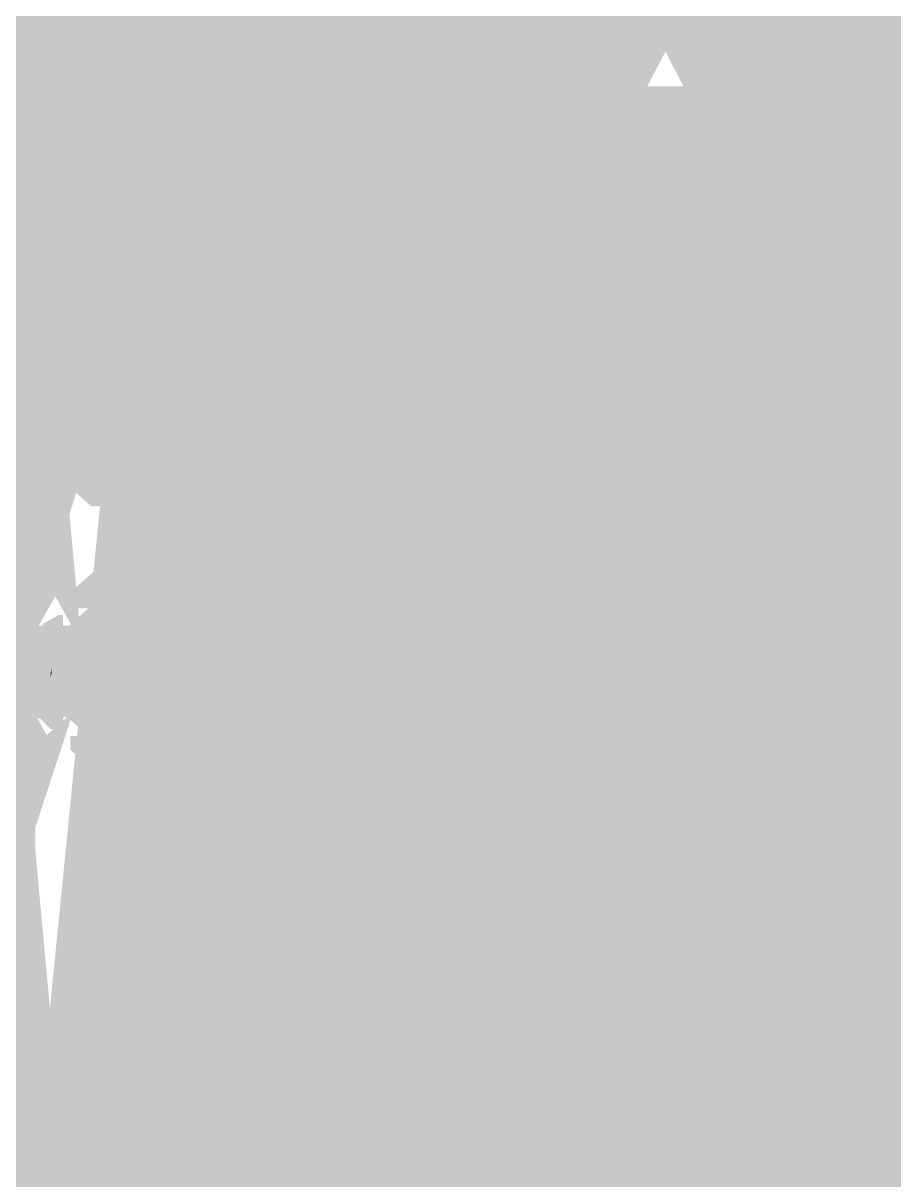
# Model space of a CAD drawing. Header units: millimetres. Extents: x -0.5 to 77.7, y -66.2 to -6.
# Drawn here: x 18.237 to 21.649, y -42.113 to -37.577 of the extents above; entities that cross this region are included whole.
import ezdxf

# ---------------------------------------------------------------- set-up
doc = ezdxf.new("R2010")
doc.units = ezdxf.units.MM
doc.header["$MEASUREMENT"] = 0
doc.layers.add('Inner1', color=7, linetype='Continuous', true_color=0x999966)
doc.layers.add('Top-Silkscreen-Layer', color=7, linetype='Continuous', true_color=0xffcc00)

msp = doc.modelspace()

# ---------------------------------------------------------------- hatches: boundary and pattern name
at = {"layer": 'Inner1'}
msp.add_hatch(color=256, dxfattribs=at).paths.add_polyline_path([(77.23901447802896, -6.454152908305818), (77.23901447802896, -65.68199136398273), (-0.022860045720091406, -65.68199136398273), (-0.02286004572008509, -6.454152908305818)])
at = {"layer": 'Top-Silkscreen-Layer'}
for points in [[(21.959528884793162, -36.45979636212635), (21.948815333120574, -36.476519938278614), (21.9440521058534, -36.48304266220509), (21.939288878586225, -36.491536757054575), (21.934525651319053, -36.500030851904064), (21.92976984340899, -36.50852494675355), (21.92500661614182, -36.517012426264365), (21.920243388874642, -36.525506521113854), (21.91548016160747, -36.53400061596335), (21.910716934340293, -36.54249471081284), (21.90595370707312, -36.55098880566232), (21.901190479805944, -36.55947628517314), (21.896427252538768, -36.56797038002263), (21.89166402527159, -36.57646447487212), (21.88690079800442, -36.58495856972161), (21.882144990094357, -36.593452664571096), (21.877381762827184, -36.601940144081915), (21.872618535560008, -36.61892833378089), (21.867855308292835, -36.63591652347987), (21.86309208102566, -36.64441061832936), (21.858328853758486, -36.65289809784018), (21.85356562649131, -36.665639240114416), (21.848802399224137, -36.67838038238864), (21.84403917195696, -36.68687447723813), (21.83927594468979, -36.695361956748954), (21.834512717422612, -36.708103099023184), (21.82975690951255, -36.720844241297414), (21.824993682245374, -36.73358538357165), (21.8202304549782, -36.74631991050722), (21.815467227711025, -36.75481400535671), (21.810704000443852, -36.76330810020619), (21.805940773176676, -36.776049242480426), (21.801177545909503, -36.788783769415986), (21.796414318642327, -36.797277864265475), (21.791651091375154, -36.80577195911496), (21.786887864107978, -36.8185131013892), (21.78213205619792, -36.83124762832476), (21.777368828930744, -36.83974172317424), (21.77260560166357, -36.84823581802374), (21.767842374396395, -36.86097696029797), (21.763079147129222, -36.873711487233535), (21.758315919862046, -36.886452629507765), (21.753552692594873, -36.899193771782), (21.748789465327697, -36.90768786663149), (21.744026238060524, -36.91617534614231), (21.739263010793344, -36.92891648841654), (21.734507202883286, -36.94165763069077), (21.72974397561611, -36.950151725540266), (21.724980748348937, -36.958639205051085), (21.72021752108176, -36.97138034732531), (21.715454293814588, -36.984121489599545), (21.71069106654741, -36.996862631873775), (21.70592783928024, -37.00959715880934), (21.701164612013063, -37.01809125365883), (21.69640138474589, -37.02658534850832), (21.691638157478714, -37.03932649078255), (21.68687493021154, -37.05206101771812), (21.682119122301483, -37.060555112567606), (21.677355895034307, -37.069049207417095), (21.67259266776713, -37.081790349691325), (21.667829440499954, -37.094524876626885), (21.66306621323278, -37.10726601890112), (21.658302985965605, -37.12000716117535), (21.653539758698432, -37.12850125602484), (21.648776531431256, -37.13698873553566), (21.64401330416408, -37.170965114933615), (21.639250076896907, -37.204934878992894), (21.63449426898685, -37.22616350077795), (21.629731041719673, -37.24739873790167), (21.6249678144525, -37.27287440711147), (21.620204587185324, -37.29835669165993), (21.61544135991815, -37.31958531344499), (21.610678132650975, -37.34082055056871), (21.605914905383802, -37.646561657779614), (21.605914905383802, -37.95230276499051), (21.18244767874632, -37.95230276499051), (20.758980452108847, -37.95230276499051), (20.756205612548218, -37.957608266602115), (20.753423353630478, -37.96292038355237), (20.750648514069848, -37.957608266602115), (20.747873674509222, -37.95230276499051), (19.945440525203917, -37.95230276499051), (19.143014795255723, -37.95230276499051), (19.136211244782203, -37.958369030548916), (19.129407694308686, -37.964435296107304), (19.129407694308686, -38.242874900636096), (19.129407694308686, -38.52132112050354), (18.840935670360057, -38.52132112050354), (18.552463646411432, -38.52132112050354), (18.54566009593792, -38.527387386061946), (18.538856545464395, -38.533453651620334), (18.538856545464395, -38.93321856731705), (18.538856545464395, -39.332990098352425), (18.54566009593792, -39.339056363910814), (18.552463646411432, -39.345122629469216), (18.812363726114125, -39.345122629469216), (19.072256386459706, -39.345122629469216), (19.072256386459706, -39.54712861102994), (19.072256386459706, -39.749141207929334), (19.07905993693322, -39.75520747348773), (19.08586348740674, -39.761273739046125), (19.16479060838525, -39.761273739046125), (19.243710310006648, -39.761273739046125), (19.243710310006648, -39.80798464537964), (19.243710310006648, -39.854695551713164), (18.902850205476216, -39.854695551713164), (18.56199010094578, -39.854695551713164), (18.555186550472268, -39.86076181727156), (18.548382999998747, -39.866828082829954), (18.548382999998747, -39.93294839281487), (18.548382999998747, -39.999068702799796), (18.54089686867074, -39.999068702799796), (18.51981105575281, -40.01787611063242), (18.51981105575281, -40.024550987348256), (18.464870716323794, -40.024550987348256), (18.409937796251896, -40.024550987348256), (18.398200373297577, -40.031404478208124), (18.38645553098615, -40.044145620482354), (18.381692303718978, -40.05002665655805), (18.376936495808913, -40.05852075140754), (18.37217326854174, -40.06701484625703), (18.367410041274564, -40.07550894110652), (18.36264681400739, -40.08399642061734), (18.357883586740215, -40.07550894110652), (18.357883586740215, -40.06701484625703), (18.19595611772762, -40.06701484625703), (18.034036068072137, -40.06701484625703), (18.034036068072137, -41.544762428553284), (18.034036068072137, -43.02251662618819), (19.79616306007065, -43.02251662618819), (21.558290052069168, -43.02251662618819), (21.558290052069168, -42.96731162500519), (21.558290052069168, -42.91210662382218), (19.85807759518681, -42.91210662382218), (18.157857718947337, -42.91210662382218), (18.157857718947337, -41.544762428553284), (18.157857718947337, -40.17741823328437), (18.257870652843778, -40.17741823328437), (18.357883586740215, -40.17317118585963), (18.36264681400739, -40.16892413843488), (18.367410041274564, -40.17741823328437), (18.37217326854174, -40.18591232813386), (18.376936495808913, -40.19121782974546), (18.38820649926505, -40.20820601944443), (18.399476502721182, -40.219882092193146), (18.45964006955844, -40.219882092193146), (18.51981105575281, -40.219882092193146), (18.51981105575281, -40.22655696890898), (18.54089686867074, -40.245364376741605), (18.548382999998747, -40.245364376741605), (18.548382999998747, -40.30723763930178), (18.548382999998747, -40.36911751720063), (18.555186550472268, -40.375183782759024), (18.56199010094578, -40.38125004831742), (18.69806111041616, -40.38125004831742), (18.83413211988654, -40.38125004831742), (18.83413211988654, -40.80831646669625), (18.83413211988654, -41.235382885075076), (18.840935670360057, -41.241449150633464), (18.847739220833578, -41.24751541619187), (18.902850205476216, -41.24751541619187), (18.957961190118855, -41.24751541619187), (18.957961190118855, -41.27299108540166), (18.957961190118855, -41.29847336995013), (18.88856052367469, -41.29847336995013), (18.819167276587645, -41.29847336995013), (18.812363726114125, -41.30453963550852), (18.805560175640608, -41.31060590106692), (18.805560175640608, -41.51898906910343), (18.805560175640608, -41.72737223713994), (19.12225543405081, -42.00975458351475), (19.438958111818124, -42.29213031455089), (19.903305996153627, -42.29213031455089), (20.367661299846244, -42.28788326712614), (20.381950981647766, -42.2836362197014), (20.39624066344929, -42.27938917227665), (20.41528615316087, -42.27514874019058), (20.434339062229576, -42.27090169276584), (20.55816071310477, -42.2666546453411), (20.681989783337084, -42.27090169276584), (20.729614636651714, -42.27514874019058), (20.777239489966348, -42.27090169276584), (20.796292399035046, -42.2666546453411), (20.815337888746633, -42.26240759791635), (20.82962757054816, -42.2581605504916), (20.84391725234968, -42.25391350306686), (20.853436287526915, -42.249666455642114), (20.862962742061264, -42.25391350306686), (20.872489196595613, -42.2581605504916), (20.88201565112996, -42.26240759791635), (20.94393018624612, -42.2666546453411), (21.005837302005162, -42.26240759791635), (21.043943120142558, -42.2581605504916), (21.082041518922843, -42.25391350306686), (21.124903144970297, -42.249666455642114), (21.167764771017758, -42.24541940821737), (21.220152851599565, -42.241172360792625), (21.27254093218137, -42.24541940821737), (21.30587610369448, -42.249666455642114), (21.339218694564703, -42.25391350306686), (21.36779063881064, -42.2581605504916), (21.396362583056572, -42.26240759791635), (21.42494194665962, -42.2666546453411), (21.453513890905555, -42.27090169276584), (21.4820932545086, -42.27514874019058), (21.510665198754534, -42.27514874019058), (21.510665198754534, -42.326100078610175), (21.51542842602171, -42.37705803236844), (21.520191653288887, -42.4025403169169), (21.52495488055606, -42.4280159861267), (21.529718107823236, -42.44925122325042), (21.53448133509041, -42.47047984503548), (21.53923714300047, -42.49595551424527), (21.544000370267643, -42.52143779879373), (21.54876359753482, -42.54266642057879), (21.553526824801992, -42.5639016577025), (21.558290052069168, -42.57239575255199), (21.550803920741163, -42.58088984740149), (21.538970046144364, -42.621011876421846), (21.54822940382261, -42.62848059377782), (21.542753918272496, -42.63629330874453), (21.537285852079492, -42.64410602371123), (21.546070370902445, -42.65277211736608), (21.566102635110187, -42.65891776698849), (21.577342961137866, -42.656403938294716), (21.577342961137866, -42.67809563378652), (21.58210618840504, -42.699787329278315), (21.586869415672215, -42.725262998488105), (21.591625223582277, -42.75074528303658), (21.596388450849453, -42.77197390482163), (21.601151678116626, -42.793209141945354), (21.605914905383802, -42.818684811155144), (21.610678132650975, -42.84416709570361), (21.61544135991815, -42.86539571748867), (21.620204587185324, -42.886630954612386), (21.6249678144525, -42.91210662382218), (21.629731041719673, -42.93758229303198), (21.63449426898685, -42.94607638788147), (21.639250076896907, -42.95457048273096), (21.64401330416408, -42.96306457758045), (21.648776531431256, -42.97155867242993), (21.653539758698432, -42.98004615194075), (21.658302985965605, -42.988540246790244), (21.66306621323278, -43.001281389064474), (21.667829440499954, -43.0140225313387), (21.67259266776713, -43.02251662618819), (21.677355895034307, -43.03100410569901), (21.682119122301483, -43.03949820054851), (21.68687493021154, -43.04799229539799), (21.691638157478714, -43.05648639024748), (21.69640138474589, -43.06498048509697), (21.701164612013063, -43.07346796460779), (21.70592783928024, -43.081962059457275), (21.71069106654741, -43.090456154306764), (21.715454293814588, -43.09895024915625), (21.72021752108176, -43.10744434400574), (21.724980748348937, -43.11593182351656), (21.72974397561611, -43.1286729657908), (21.734507202883286, -43.14141410806503), (21.739263010793344, -43.14990820291452), (21.744026238060524, -43.158395682425336), (21.748789465327697, -43.16205396470865), (21.73688139715976, -43.16368133802093), (21.724980748348937, -43.16165704438857), (21.724980748348937, -43.17012467788339), (21.732214621535068, -43.18394412036048), (21.739441075364084, -43.18929592934275), (21.748878497613067, -43.18168167453608), (21.758315919862046, -43.17406741972942), (21.758315919862046, -43.181397214973366), (21.78311883069408, -43.20085954133411), (21.801177545909503, -43.2093536361836), (21.814473033857755, -43.21784773103308), (21.834512717422612, -43.234763152006714), (21.86309208102566, -43.2645586373666), (21.89166402527159, -43.294321046033154), (21.91548016160747, -43.31976363854961), (21.939288878586225, -43.345199615727395), (21.967868242189272, -43.374968639732614), (21.99644018643521, -43.40487658584985), (22.010729868236734, -43.42167293072746), (22.025019550038255, -43.444614925227484), (22.02978277730543, -43.455649310125416), (22.03453858521549, -43.464136789636235), (22.039301812482666, -43.472630884485724), (22.04406503974984, -43.48112497933521), (22.048828267017015, -43.4896190741847), (22.053591494284188, -43.498113169034184), (22.058354721551364, -43.50660726388368), (22.06311794881854, -43.5150947433945), (22.067881176085717, -43.52358883824399), (22.07264440335289, -43.536197673744866), (22.07264440335289, -43.54879989390707), (22.06466859445536, -43.54607437437592), (22.056700204914947, -43.54334885484478), (22.059534399332488, -43.549937732157936), (22.056974721128164, -43.5613359606826), (22.051580848506305, -43.56614531189411), (22.06194569039453, -43.57538694001307), (22.072303112925646, -43.58462856813201), (22.08148827703275, -43.57721938882405), (22.090666021782745, -43.569810209516085), (22.12452054829383, -43.599572618182634), (22.158367655447805, -43.63385991849797), (22.234957678935412, -43.70193836872856), (22.25361736207707, -43.7146795110028), (22.274577045924058, -43.72741403793837), (22.282189306323, -43.731661085363115), (22.29171576085735, -43.735908132787856), (22.301242215391703, -43.74251685611701), (22.329814159637635, -43.77412494427188), (22.358393523240682, -43.80395350632511), (22.37743901295227, -43.82508289803014), (22.396491922020967, -43.84140293852367), (22.396491922020967, -44.00947223271845), (22.40125514928814, -44.17753491157457), (22.406018376555316, -44.19027605384879), (22.41078160382249, -44.20301719612303), (22.415544831089665, -44.21057191288168), (22.425071285624014, -44.224245817908084), (22.43459032080125, -44.23792633827315), (22.43935354806842, -44.2454810550318), (22.444116775335598, -44.25397514988129), (22.448880002602774, -44.26246262939211), (22.45364322986995, -44.27095672424159), (22.458406457137123, -44.27945081909109), (22.4631696844043, -44.287005535849744), (22.472696138938648, -44.30067944087614), (22.482215174115883, -44.31254074310755), (22.503308406390925, -44.33040877284935), (22.51079453771893, -44.334655820274094), (22.518406798117873, -44.33890286769884), (22.539366481964866, -44.351637394634395), (22.559280036458784, -44.36437853690863), (22.572709072835085, -44.37287263175812), (22.586130689854272, -44.38136672660762), (22.606044244348194, -44.39410125354317), (22.625950379485, -44.40684239581741), (22.639379415861303, -44.415336490666895), (22.652808452237604, -44.423830585516384), (22.672714587374415, -44.436565112451945), (22.69164136737217, -44.44930625472618), (22.705159436033842, -44.45639789777809), (22.71311298686003, -44.46348954083), (22.7072071785973, -44.465242605576975), (22.701293950977462, -44.474199774133204), (22.691767496443113, -44.48752306621021), (22.682241041908764, -44.50120358657527), (22.677477814641584, -44.50875830333393), (22.672714587374415, -44.51631302009259), (22.663195552197177, -44.52998692511898), (22.653669097662828, -44.536112728725385), (22.653669097662828, -44.569143114693844), (22.65843232493, -44.602180116000966), (22.663195552197177, -44.610667595511785), (22.66795877946435, -44.619161690361274), (22.672714587374415, -44.62765578521076), (22.677477814641584, -44.636149880060245), (22.682241041908764, -44.64889102233448), (22.687004269175937, -44.66162554927005), (22.691767496443113, -44.67011964411954), (22.696530723710286, -44.67861373896902), (22.701293950977462, -44.685288615684854), (22.70809750145098, -44.69802314262042), (22.7149010519245, -44.704089408178824), (22.953707899352146, -44.704089408178824), (23.192514746779793, -44.704089408178824), (23.199318297253313, -44.69802314262042), (23.20612184772683, -44.68722690991453), (23.244220246507115, -44.64889102233448), (23.282318645287397, -44.615278486563255), (23.282318645287397, -44.601941963808926), (23.282318645287397, -44.58859882571592), (23.296608327088922, -44.5766978314525), (23.310898008890444, -44.55894887780672), (23.320417044067682, -44.54697511481796), (23.32994349860203, -44.534233972543724), (23.33946995313638, -44.521492830269494), (23.34899640767073, -44.50875830333393), (23.358522862205078, -44.4960171610597), (23.368041897382312, -44.48327601878547), (23.37756835191666, -44.4705414918499), (23.38709480645101, -44.45780034957567), (23.396621260985363, -44.44505920730143), (23.40614771551971, -44.432318065027204), (23.415666750696946, -44.41958353809164), (23.425193205231295, -44.40684239581741), (23.434719659765644, -44.39410125354317), (23.444246114299993, -44.38136672660762), (23.453772568834342, -44.36862558433338), (23.46329160401158, -44.35588444205914), (23.47281805854593, -44.34314991512358), (23.482344513080278, -44.33040877284935), (23.491870967614627, -44.317667630575116), (23.501397422148976, -44.30399372554872), (23.506160649416152, -44.29643900879007), (23.510923876683325, -44.28369786651583), (23.515679684593383, -44.27095672424159), (23.52044291186056, -44.25821558196737), (23.525206139127736, -44.2454810550318), (23.52996936639491, -44.228492865332825), (23.534732593662085, -44.21150467563385), (23.539495820929258, -44.19877014869829), (23.544259048196434, -44.18602900642405), (23.549022275463606, -44.041649239998755), (23.553785502730786, -43.89727608891213), (23.55854872999796, -43.88972137215347), (23.568067765175194, -43.8760408517884), (23.577594219709543, -43.864212626250335), (23.601410356045413, -43.837824040304376), (23.625219073024176, -43.81238806312659), (23.653798436627223, -43.78261903912137), (23.682370380873156, -43.75285663045482), (23.70618651720903, -43.72741403793837), (23.72999523418779, -43.70193836872856), (23.75381137052366, -43.67646269951877), (23.777620087502424, -43.64913473548199), (23.777620087502424, -43.64248632012082), (23.79909170699028, -43.64248632012082), (23.82055590712102, -43.64248632012082), (23.89434141361954, -43.57670339240796), (23.968119500760952, -43.50655434117433), (24.05860598012304, -43.42167293072746), (24.149099878842247, -43.336798135619254), (24.387224145415406, -43.12017887094131), (24.62534841198857, -42.90792572978411), (24.62534841198857, -42.45746747387586), (24.62534841198857, -42.00701583330627), (24.63215196246209, -42.000949567747874), (24.64644164426361, -41.99488330218947), (24.653920356234504, -41.99063625476474), (24.663446810768853, -41.98638920733999), (24.672973265303202, -41.98214215991525), (24.68249971983755, -41.9778951124905), (24.6920261743719, -41.97364806506575), (24.701545209549135, -41.96940101764101), (24.711071664083487, -41.96516058555493), (24.720598118617836, -41.96091353813019), (24.730124573152185, -41.956666490705445), (24.739651027686534, -41.9524194432807), (24.74917006286377, -41.94817239585596), (24.758696517398118, -41.943925348431215), (24.768222971932467, -41.939678301006474), (24.777749426466816, -41.935431253581726), (24.787275881001165, -41.931184206156985), (24.796794916178403, -41.92693715873224), (24.80632137071275, -41.92269672664616), (24.8158478252471, -41.91844967922142), (24.82537427978145, -41.91420263179667), (25.268287641414666, -41.909955584371936), (25.71120100304788, -41.909955584371936), (25.71120100304788, -41.442846521036756), (25.715964230315056, -40.975744073040254), (25.72072745758223, -41.04369021649749), (25.72072745758223, -41.11162974461605), (25.94221010614874, -41.11162974461605), (26.163700174072357, -41.11162974461605), (26.251775362372406, -41.033099059290294), (26.339850550672452, -40.95456837396454), (26.339850550672452, -40.843801143310465), (26.339850550672452, -40.73303391265639), (26.32080506096087, -40.71671387216286), (26.30175215189217, -40.6956506338445), (26.25889052584471, -40.65301477613037), (26.21602889979725, -40.61062368594694), (26.189935020827388, -40.58285910955808), (26.16384856121464, -40.559599578802), (25.94228429971988, -40.559599578802), (25.72072745758223, -40.559599578802), (25.72072745758223, -40.61904501207108), (25.72072745758223, -40.678497060678836), (25.658812922466073, -40.678497060678836), (25.596898387349917, -40.678497060678836), (25.596898387349917, -40.521376151979304), (25.596898387349917, -40.36426185861845), (25.682621639444832, -40.36426185861845), (25.768352310896862, -40.36426185861845), (25.768352310896862, -40.34302662149472), (25.77311553816404, -40.32179799970967), (25.77787876543121, -40.094309733600475), (25.77787876543121, -39.866828082829954), (25.771075214957694, -39.86076181727156), (25.764271664484173, -39.854695551713164), (25.451983504199674, -39.854695551713164), (25.13969534391518, -39.854695551713164), (25.13969534391518, -39.627207285603966), (25.13969534391518, -39.39971901949478), (25.132891793441658, -39.39365275393638), (25.12608824296814, -39.38758648837799), (25.018596597100807, -39.38758648837799), (24.911097531876365, -39.38758648837799), (24.911097531876365, -39.264441959076414), (24.911097531876365, -39.14129742977484), (25.018596597100807, -39.14129742977484), (25.12608824296814, -39.14129742977484), (25.132891793441658, -39.135231164216435), (25.13969534391518, -39.12916489865805), (25.13969534391518, -38.861031991773736), (25.13969534391518, -38.59290570022809), (25.132891793441658, -38.58683943466969), (25.12608824296814, -38.58077316911129), (25.06843983819252, -38.58077316911129), (25.0107914334169, -38.58077316911129), (24.9942833638383, -38.56604742523671), (24.977775294259697, -38.54682986640668), (24.911097531876365, -38.48310430901952), (24.844419769493033, -38.421634582118074), (24.92811011773872, -38.41940521298702), (25.011793046627293, -38.41940521298702), (25.018596597100807, -38.41333894742863), (25.02540014757433, -38.407272681870225), (25.02540014757433, -38.18585068131943), (25.02540014757433, -37.964435296107304), (25.018596597100807, -37.958369030548916), (25.011793046627293, -37.95230276499051), (24.585209690001943, -37.95230276499051), (24.158618914019478, -37.95654981241526), (23.75381137052366, -37.96079685984), (23.34899640767073, -37.95654981241526), (23.1203911762748, -37.95230276499051), (22.89179336423599, -37.95230276499051), (22.89179336423599, -37.65174146795652), (22.89179336423599, -37.35118678626119), (22.88226690970164, -37.345067597993456), (22.872740455167293, -37.3228929827789), (22.86798464725723, -37.30684417117076), (22.863221419990058, -37.29410964423519), (22.858458192722882, -37.28136850196096), (22.85369496545571, -37.264380312261984), (22.848931738188533, -37.24739873790167), (22.84416851092136, -37.2304105482027), (22.83940528365418, -37.21342897384239), (22.834642056387008, -37.20068783156816), (22.82987882911983, -37.18794668929392), (22.82511560185266, -37.170965114933615), (22.820359793942597, -37.15397692523464), (22.815596566675424, -37.13698873553566), (22.810833339408248, -37.12000716117535), (22.806070112141075, -37.10726601890112), (22.8013068848739, -37.094524876626885), (22.796543657606726, -37.077543302266584), (22.79178043033955, -37.060555112567606), (22.787017203072377, -37.04356692286862), (22.7822539758052, -37.02658534850832), (22.77749074853803, -37.01384420623408), (22.772727521270852, -37.00110306395986), (22.76797171336079, -36.984121489599545), (22.763208486093614, -36.96713329990057), (22.75844525882644, -36.95439215762634), (22.753682031559265, -36.94165763069077), (22.748918804292092, -36.93316353584128), (22.744155577024916, -36.92466944099179), (22.739392349757743, -36.91617534614231), (22.734629122490567, -36.90768786663149), (22.729865895223394, -36.894946724357254), (22.725102667956218, -36.88220558208302), (22.72034686004616, -36.873711487233535), (22.715583632778984, -36.865224007722716), (22.71082040551181, -36.85248286544848), (22.706057178244635, -36.83974172317424), (22.701293950977462, -36.83124762832476), (22.696530723710286, -36.82275353347527), (22.691767496443113, -36.810019006539704), (22.687004269175937, -36.797277864265475), (22.682241041908764, -36.788783769415986), (22.677477814641584, -36.7802896745665), (22.672714587374415, -36.77180219505568), (22.66795877946435, -36.76330810020619), (22.663195552197177, -36.75056695793196), (22.65843232493, -36.73782581565772), (22.653669097662828, -36.7293383361469), (22.64890587039565, -36.720844241297414), (22.64414264312848, -36.708103099023184), (22.639379415861303, -36.695361956748954), (22.63461618859413, -36.68687447723813), (22.629852961326954, -36.67838038238864), (22.62508973405978, -36.665639240114416), (22.62033392614972, -36.65289809784018), (22.615570698882543, -36.64441061832936), (22.61080747161537, -36.63591652347987), (22.606044244348194, -36.62742242863038), (22.601281017081018, -36.61892833378089), (22.596517789813845, -36.606187191506656), (22.59175456254667, -36.593452664571096), (22.586991335279496, -36.58495856972161), (22.58222810801232, -36.57646447487212), (22.577464880745147, -36.56372333259789), (22.572709072835085, -36.55098880566232), (22.567945845567912, -36.54249471081284), (22.563182618300736, -36.53400061596335), (22.558419391033564, -36.52125947368911), (22.553656163766387, -36.50852494675355), (22.548892936499215, -36.50196253079507), (22.518154539975995, -36.47454856735559), (22.51079453771893, -36.47030151993086), (22.502321631894766, -36.46606108784478), (22.486978401383055, -36.45756699299529), (22.480115496052626, -36.4490728981458), (22.225178966259186, -36.44933089635384), (21.970249855822864, -36.44958889456189)], [(22.437075805434432, -37.84817071902027), (22.4631696844043, -37.87610729421449), (22.482215174115883, -37.8970977638075), (22.50126808318458, -37.918273462883214), (22.52507680016334, -37.943808670141024), (22.548892936499215, -37.96928433935082), (22.572709072835085, -37.99476662389929), (22.596517789813845, -38.02030183115709), (22.615570698882543, -38.041477530232804), (22.63461618859413, -38.062653229308516), (22.65843232493, -38.08818843656633), (22.682241041908764, -38.11366410577612), (22.706057178244635, -38.13914639032458), (22.729865895223394, -38.16468159758239), (22.748918804292092, -38.18585068131943), (22.76797171336079, -38.20702638039514), (22.79178043033955, -38.23256158765295), (22.815596566675424, -38.258096794910756), (22.834642056387008, -38.27927249398647), (22.85369496545571, -38.300474654416846), (22.860498515929226, -38.31142303991211), (22.867302066402747, -38.317489305470495), (22.912886596511033, -38.317489305470495), (22.958471126619322, -38.317489305470495), (22.958471126619322, -38.60018257276269), (22.958471126619322, -38.882869224716224), (22.96527467709284, -38.88893549027462), (22.97207822756636, -38.895001755833015), (23.184346034597304, -38.895001755833015), (23.396621260985363, -38.895001755833015), (23.396621260985363, -38.93746561474179), (23.396621260985363, -38.979929473650564), (23.3653264126786, -38.979929473650564), (23.327220594541203, -38.98599573920895), (23.320417044067682, -38.992062004767355), (23.320417044067682, -39.06243597751568), (23.320417044067682, -39.13280333492535), (23.263273155575813, -39.13280333492535), (23.20612184772683, -39.13280333492535), (23.20612184772683, -39.066683024940424), (23.20612184772683, -39.000556099616844), (23.199318297253313, -38.99448983405845), (23.192514746779793, -38.98842356850005), (22.958471126619322, -38.98842356850005), (22.72442750645885, -38.98842356850005), (22.717623955985328, -38.99448983405845), (22.71082040551181, -39.000556099616844), (22.71082040551181, -39.349369676893964), (22.71082040551181, -39.69818325417108), (22.717623955985328, -39.704249519729466), (22.72442750645885, -39.71031578528787), (22.88907046017516, -39.71031578528787), (23.053720833248583, -39.71031578528787), (23.053720833248583, -39.744285549347154), (23.053720833248583, -39.77825531340643), (23.041471474653406, -39.77825531340643), (23.015622434468302, -39.801309768663806), (23.015622434468302, -39.81223169280439), (22.96544532230646, -39.81223169280439), (22.91526821014462, -39.81223169280439), (22.903530787190306, -39.81908518366426), (22.89179336423599, -39.83182632593849), (22.872740455167293, -39.83770736201419), (22.85369496545571, -39.83770736201419), (22.85369496545571, -39.846201456863675), (22.85369496545571, -39.854695551713164), (22.606044244348194, -39.854695551713164), (22.358393523240682, -39.854695551713164), (22.358393523240682, -39.99482165537505), (22.358393523240682, -40.134954374375596), (22.277433498412943, -40.134954374375596), (22.196466054228086, -40.134954374375596), (22.196466054228086, -40.19015937555861), (22.196466054228086, -40.245364376741605), (22.339340614171984, -40.245364376741605), (22.482215174115883, -40.245364376741605), (22.482215174115883, -40.10523165774106), (22.482215174115883, -39.9650989387405), (22.66214200348699, -39.9650989387405), (22.8420688328581, -39.9650989387405), (22.848931738188533, -39.97359303358999), (22.868496582898093, -39.98208712843948), (22.89244626766202, -39.994788578681714), (22.903701432403928, -40.00748341358526), (22.959658223757557, -40.00752310561727), (23.015622434468302, -40.00756279764928), (23.015622434468302, -40.01848472178986), (23.041471474653406, -40.041532561708564), (23.053720833248583, -40.041532561708564), (23.053720833248583, -40.07550894110652), (23.053720833248583, -40.109478705165806), (22.94145854075697, -40.109478705165806), (22.829203667622462, -40.109478705165806), (22.82240011714894, -40.115544970724194), (22.815596566675424, -40.1216112362826), (22.815596566675424, -40.34727366891946), (22.815596566675424, -40.57294271689501), (22.82240011714894, -40.5790089824534), (22.829203667622462, -40.5850752480118), (22.94145854075697, -40.5850752480118), (23.053720833248583, -40.5850752480118), (23.053720833248583, -40.65301477613037), (23.053720833248583, -40.72096091958761), (22.57474939604143, -40.72096091958761), (22.09577053947716, -40.72096091958761), (22.088966989003644, -40.727027185146), (22.082163438530124, -40.7330934507044), (22.082163438530124, -41.062491008991444), (22.082163438530124, -41.39189518261716), (21.653539758698432, -41.39189518261716), (21.22491607886674, -41.39189518261716), (21.22491607886674, -41.34943132370839), (21.22491607886674, -41.30696746479961), (21.299072553220963, -41.30696746479961), (21.3732364469323, -41.30696746479961), (21.380039997405817, -41.30090119924122), (21.386843547879337, -41.29483493368282), (21.386843547879337, -40.88899713708905), (21.386843547879337, -40.48315934049528), (21.603562969178668, -40.48315934049528), (21.820282390478003, -40.48315934049528), (21.927410487846746, -40.38764046547054), (22.03453858521549, -40.2921215904458), (22.03453858521549, -40.253626934737724), (22.039301812482666, -40.217758568480775), (22.04406503974984, -40.228627569912014), (22.048828267017015, -40.236870281892124), (22.053591494284188, -40.245364376741605), (22.058354721551364, -40.25385185625243), (22.06312536817565, -40.259163973202696), (22.074395371631788, -40.276145547563004), (22.08565795573081, -40.28782823565038), (22.141058295300894, -40.28782823565038), (22.196466054228086, -40.28782823565038), (22.196466054228086, -40.27508709337615), (22.191702826960913, -40.26234595110192), (22.186939599693737, -40.25385185625243), (22.182176372426564, -40.245364376741605), (22.177420564516503, -40.236870281892124), (22.17265733724933, -40.228376187042635), (22.167894109982154, -40.219882092193146), (22.16313088271498, -40.21138799734366), (22.158367655447805, -40.19440642298335), (22.16313088271498, -40.17741823328437), (22.167894109982154, -40.16892413843488), (22.17265733724933, -40.16043665892407), (22.177420564516503, -40.15194256407458), (22.182176372426564, -40.143448469225085), (22.186939599693737, -40.13580775306375), (22.191383794605013, -40.12412506497637), (22.197334119010424, -40.10735518145343), (22.198847667861674, -40.0946140391792), (22.147728297346358, -40.09341004754165), (22.096608926831042, -40.09220605590411), (22.084626665091964, -40.09920508421467), (22.07264440335289, -40.112091763939596), (22.067881176085717, -40.117972800015295), (22.06311794881854, -40.126460279526114), (22.058354721551364, -40.134954374375596), (22.053591494284188, -40.143448469225085), (22.048828267017015, -40.15194256407458), (22.04406503974984, -40.16043665892407), (22.039301812482666, -40.16892413843488), (22.03453858521549, -40.128563957222475), (22.03453858521549, -40.08819716067141), (21.932173715113922, -39.99692533307142), (21.82980884501235, -39.90564689013276), (21.600840065117836, -39.90564689013276), (21.371871285223325, -39.90564689013276), (21.365067734749807, -39.91171315569115), (21.35826418427629, -39.92416983840267), (21.316589655367068, -39.93758574522102), (21.29158642189296, -39.93577314242604), (21.27254093218137, -39.93112917468122), (21.253488023112673, -39.92688212725648), (21.23444253340109, -39.92263507983173), (21.215389624332392, -39.918388032406995), (21.124903144970297, -39.91414098498225), (21.03441666560821, -39.918388032406995), (21.01536375653951, -39.92263507983173), (20.996310847470813, -39.92688212725648), (20.982028585026406, -39.93112917468122), (20.96773890322488, -39.93466176552984), (20.94462018645772, -39.933629772697664), (20.933721150857284, -39.93428469122577), (20.909133401381556, -39.93507853186591), (20.891171137808616, -39.94785275083348), (20.902700818763737, -39.95561915842951), (20.89235823494685, -39.961381118409186), (20.88201565112996, -39.97367903299268), (20.872489196595613, -39.98633417586423), (20.862962742061264, -39.99245336413196), (20.862962742061264, -40.02548375010042), (20.862962742061264, -40.05852075140754), (20.691516237871433, -40.05852075140754), (20.520062314324488, -40.05852075140754), (20.520062314324488, -39.548947829163595), (20.520062314324488, -39.03938152225831), (20.627561379548933, -39.03938152225831), (20.735053025416263, -39.03938152225831), (20.741856575889784, -39.03331525669992), (20.7486601263633, -39.02724899114152), (20.7486601263633, -38.83130927513919), (20.7486601263633, -38.63536955913686), (20.741856575889784, -38.62930329357846), (20.735053025416263, -38.623237028020064), (20.67994946013074, -38.623237028020064), (20.6248384754881, -38.623237028020064), (20.6248384754881, -38.47036316674528), (20.6248384754881, -38.317489305470495), (20.686352365320104, -38.317489305470495), (20.747873674509222, -38.317489305470495), (20.750648514069848, -38.3121838038589), (20.753423353630478, -38.306878302247306), (20.756205612548218, -38.3121838038589), (20.758980452108847, -38.317489305470495), (21.218327689749525, -38.317489305470495), (21.677667508033093, -38.317489305470495), (21.69418299696881, -38.30277017693459), (21.71069106654741, -38.28332769658984), (21.72974397561611, -38.26229091962615), (21.748789465327697, -38.241115220550455), (21.77260560166357, -38.215580013292644), (21.796414318642327, -38.190044806034834), (21.815467227711025, -38.16886910695913), (21.834512717422612, -38.1476338698354), (21.85356562649131, -38.126405248050354), (21.872618535560008, -38.10517001092663), (21.89166402527159, -38.08394138914158), (21.910716934340293, -38.06270615201785), (21.92976984340899, -38.041477530232804), (21.948815333120574, -38.02024229310908), (21.967868242189272, -37.99901367132403), (21.98691373190086, -37.9777784342003), (22.005966640969557, -37.95654981241526), (22.025019550038255, -37.935314575291535), (22.04406503974984, -37.914085953506486), (22.06311794881854, -37.89285071638277), (22.082163438530124, -37.87162209459771), (22.10121634759882, -37.85057208695669), (22.11192989927141, -37.83563465224474), (22.122650870301108, -37.82542718468029), (22.266816398382836, -37.82516918647224), (22.410989345821683, -37.82491118826419)], [(20.358134845311895, -38.31324887338442), (19.89617599396709, -38.317489305470495), (19.434209723265177, -38.317489305470495), (19.434209723265177, -38.678435413864406), (19.434209723265177, -39.03938152225831), (19.196085456692014, -39.03938152225831), (18.957961190118855, -39.03938152225831), (18.957961190118855, -38.95445380444076), (18.957961190118855, -38.86952608662322), (19.186559002157665, -38.86952608662322), (19.415164233553593, -38.86952608662322), (19.415164233553593, -38.58926064862211), (19.415164233553593, -38.309001825959676), (19.886649539432742, -38.309001825959676)], [(19.996188927863532, -39.769761218556944), (19.996188927863532, -39.999068702799796), (20.053340235712515, -39.999068702799796), (20.110484124204383, -39.999068702799796), (20.110484124204383, -40.07550894110652), (20.110484124204383, -40.15194256407458), (20.053340235712515, -40.15194256407458), (19.996188927863532, -40.15194256407458), (19.996188927863532, -40.387918309694584), (19.996188927863532, -40.62390067065327), (20.00299247833705, -40.62996693621166), (20.00979602881057, -40.63603320177006), (20.258121911415454, -40.63603320177006), (20.50645521337745, -40.63603320177006), (20.51325876385097, -40.62996693621166), (20.520062314324488, -40.62390067065327), (20.520062314324488, -40.477093074936874), (20.520062314324488, -40.330292094559155), (20.629601702755277, -40.330292094559155), (20.739141091186063, -40.330292094559155), (20.739141091186063, -40.55535253137726), (20.739141091186063, -40.78040635285669), (20.60307008171569, -40.78040635285669), (20.466991652888197, -40.78040635285669), (20.460188102414676, -40.78647923375375), (20.453384551941156, -40.79254549931215), (20.453384551941156, -40.91387081048008), (20.453384551941156, -41.035196121648), (19.853314367919634, -41.035196121648), (19.253236764540997, -41.035196121648), (19.253236764540997, -40.62753910692057), (19.25575934595975, -40.219882092193146), (19.315151299657153, -40.27084004595141), (19.3720206719358, -40.32179799970967), (19.562705569122183, -40.32179799970967), (19.75338304695145, -40.32179799970967), (19.81763467955851, -40.2645091668463), (19.88188631216557, -40.20722033398293), (19.88188631216557, -39.98606956231751), (19.88188631216557, -39.764912175313434), (19.87508276169205, -39.75884590975503), (19.868279211218532, -39.75277964419664), (19.822694681110242, -39.75277964419664), (19.777110151001953, -39.75277964419664), (19.777110151001953, -39.74599230672345), (19.79139983280348, -39.72729735964817), (19.805689514605003, -39.71031578528787), (19.81997177704941, -39.69332759558889), (19.834261458850936, -39.67557864194311), (19.843787913385285, -39.66360487895435), (19.853314367919634, -39.650863736680115), (19.86283340309687, -39.638122594405885), (19.87235985763122, -39.62615544675578), (19.886649539432742, -39.60839987777134), (19.900939221234268, -39.59065092412557), (19.910458256411502, -39.5786771611368), (19.91998471094585, -39.566968011694755), (19.930705681975553, -39.55118381363332), (19.941419233648137, -39.54097634606887), (19.968804080755834, -39.54071834786082), (19.996188927863532, -39.540460349652776)], [(18.348357132205866, -40.12671166239549), (18.343593904938693, -40.14132494551272), (18.346769389783475, -40.109478705165806)], [(20.729614636651714, -41.479244114387136), (20.729614636651714, -41.65152737931332), (20.736418187125235, -41.65759364487171), (20.743221737598752, -41.66365991043011), (21.12218024090947, -41.66365991043011), (21.501138744220185, -41.66365991043011), (21.501138744220185, -41.78681105507036), (21.501138744220185, -41.909955584371936), (21.44504098508139, -41.909955584371936), (21.388943225942594, -41.909955584371936), (21.38208032061216, -41.90146148952244), (21.375209995924617, -41.89296739467295), (21.072515064388494, -41.89296739467295), (20.76982013285237, -41.89296739467295), (20.762949808164826, -41.90146148952244), (20.756086902834394, -41.909955584371936), (20.466620685032495, -41.909955584371936), (20.17716188658771, -41.909955584371936), (20.17716188658771, -41.78863027320401), (20.17716188658771, -41.667304962036084), (20.17035833611419, -41.66123869647768), (20.163554785640677, -41.65517243091929), (20.10844380099804, -41.65517243091929), (20.053340235712515, -41.65517243091929), (20.053340235712515, -41.48106994785945), (20.053340235712515, -41.30696746479961), (20.391477436182115, -41.30696746479961), (20.729614636651714, -41.30696746479961)]]:
    msp.add_hatch(color=256, dxfattribs=at).paths.add_polyline_path(points)

# ---------------------------------------------------------------- linework, layer by layer
at = {"layer": 'Top-Silkscreen-Layer', "const_width": 0.25400050800101603}
for points in [[(21.610678132650975, -37.34082055056871), (21.605914905383802, -37.646561657779614), (21.605914905383802, -37.95230276499051), (21.18244767874632, -37.95230276499051), (20.758980452108847, -37.95230276499051), (20.756205612548218, -37.957608266602115), (20.753423353630478, -37.96292038355237), (20.750648514069848, -37.957608266602115), (20.747873674509222, -37.95230276499051), (19.945440525203917, -37.95230276499051), (19.143014795255723, -37.95230276499051), (19.136211244782203, -37.958369030548916), (19.129407694308686, -37.964435296107304), (19.129407694308686, -38.242874900636096), (19.129407694308686, -38.52132112050354), (18.840935670360057, -38.52132112050354), (18.552463646411432, -38.52132112050354), (18.54566009593792, -38.527387386061946), (18.538856545464395, -38.533453651620334), (18.538856545464395, -38.93321856731705), (18.538856545464395, -39.332990098352425), (18.54566009593792, -39.339056363910814), (18.552463646411432, -39.345122629469216), (18.812363726114125, -39.345122629469216), (19.072256386459706, -39.345122629469216), (19.072256386459706, -39.54712861102994), (19.072256386459706, -39.749141207929334), (19.07905993693322, -39.75520747348773), (19.08586348740674, -39.761273739046125), (19.16479060838525, -39.761273739046125), (19.243710310006648, -39.761273739046125), (19.243710310006648, -39.80798464537964), (19.243710310006648, -39.854695551713164), (18.902850205476216, -39.854695551713164), (18.56199010094578, -39.854695551713164), (18.555186550472268, -39.86076181727156), (18.548382999998747, -39.866828082829954), (18.548382999998747, -39.93294839281487), (18.548382999998747, -39.999068702799796), (18.54089686867074, -39.999068702799796), (18.51981105575281, -40.01787611063242), (18.51981105575281, -40.024550987348256), (18.464870716323794, -40.024550987348256), (18.409937796251896, -40.024550987348256), (18.398200373297577, -40.031404478208124), (18.38645553098615, -40.044145620482354), (18.381692303718978, -40.05002665655805), (18.376936495808913, -40.05852075140754), (18.37217326854174, -40.06701484625703), (18.367410041274564, -40.07550894110652), (18.36264681400739, -40.08399642061734), (18.357883586740215, -40.07550894110652), (18.357883586740215, -40.06701484625703), (18.19595611772762, -40.06701484625703), (18.034036068072137, -40.06701484625703)], [(21.82980884501235, -39.90564689013276), (21.600840065117836, -39.90564689013276), (21.371871285223325, -39.90564689013276), (21.365067734749807, -39.91171315569115), (21.35826418427629, -39.92416983840267), (21.316589655367068, -39.93758574522102), (21.29158642189296, -39.93577314242604), (21.27254093218137, -39.93112917468122), (21.253488023112673, -39.92688212725648), (21.23444253340109, -39.92263507983173), (21.215389624332392, -39.918388032406995), (21.124903144970297, -39.91414098498225), (21.03441666560821, -39.918388032406995), (21.01536375653951, -39.92263507983173), (20.996310847470813, -39.92688212725648), (20.982028585026406, -39.93112917468122), (20.96773890322488, -39.93466176552984), (20.94462018645772, -39.933629772697664), (20.933721150857284, -39.93428469122577), (20.909133401381556, -39.93507853186591), (20.891171137808616, -39.94785275083348), (20.902700818763737, -39.95561915842951), (20.89235823494685, -39.961381118409186), (20.88201565112996, -39.97367903299268), (20.872489196595613, -39.98633417586423), (20.862962742061264, -39.99245336413196), (20.862962742061264, -40.02548375010042), (20.862962742061264, -40.05852075140754), (20.691516237871433, -40.05852075140754), (20.520062314324488, -40.05852075140754), (20.520062314324488, -39.548947829163595), (20.520062314324488, -39.03938152225831), (20.627561379548933, -39.03938152225831), (20.735053025416263, -39.03938152225831), (20.741856575889784, -39.03331525669992), (20.7486601263633, -39.02724899114152), (20.7486601263633, -38.83130927513919), (20.7486601263633, -38.63536955913686), (20.741856575889784, -38.62930329357846), (20.735053025416263, -38.623237028020064), (20.67994946013074, -38.623237028020064), (20.6248384754881, -38.623237028020064), (20.6248384754881, -38.47036316674528), (20.6248384754881, -38.317489305470495), (20.686352365320104, -38.317489305470495), (20.747873674509222, -38.317489305470495), (20.750648514069848, -38.3121838038589), (20.753423353630478, -38.306878302247306), (20.756205612548218, -38.3121838038589), (20.758980452108847, -38.317489305470495), (21.218327689749525, -38.317489305470495), (21.677667508033093, -38.317489305470495), (21.69418299696881, -38.30277017693459), (21.71069106654741, -38.28332769658984), (21.72974397561611, -38.26229091962615), (21.748789465327697, -38.241115220550455), (21.77260560166357, -38.215580013292644), (21.796414318642327, -38.190044806034834)], [(18.157857718947337, -42.91210662382218), (18.157857718947337, -41.544762428553284), (18.157857718947337, -40.17741823328437), (18.257870652843778, -40.17741823328437), (18.357883586740215, -40.17317118585963), (18.36264681400739, -40.16892413843488), (18.367410041274564, -40.17741823328437), (18.37217326854174, -40.18591232813386), (18.376936495808913, -40.19121782974546), (18.38820649926505, -40.20820601944443), (18.399476502721182, -40.219882092193146), (18.45964006955844, -40.219882092193146), (18.51981105575281, -40.219882092193146), (18.51981105575281, -40.22655696890898), (18.54089686867074, -40.245364376741605), (18.548382999998747, -40.245364376741605), (18.548382999998747, -40.30723763930178), (18.548382999998747, -40.36911751720063), (18.555186550472268, -40.375183782759024), (18.56199010094578, -40.38125004831742), (18.69806111041616, -40.38125004831742), (18.83413211988654, -40.38125004831742), (18.83413211988654, -40.80831646669625), (18.83413211988654, -41.235382885075076), (18.840935670360057, -41.241449150633464), (18.847739220833578, -41.24751541619187), (18.902850205476216, -41.24751541619187), (18.957961190118855, -41.24751541619187), (18.957961190118855, -41.27299108540166), (18.957961190118855, -41.29847336995013), (18.88856052367469, -41.29847336995013), (18.819167276587645, -41.29847336995013), (18.812363726114125, -41.30453963550852), (18.805560175640608, -41.31060590106692), (18.805560175640608, -41.51898906910343), (18.805560175640608, -41.72737223713994), (19.12225543405081, -42.00975458351475), (19.438958111818124, -42.29213031455089)], [(22.082163438530124, -41.39189518261716), (21.653539758698432, -41.39189518261716), (21.22491607886674, -41.39189518261716), (21.22491607886674, -41.34943132370839), (21.22491607886674, -41.30696746479961), (21.299072553220963, -41.30696746479961), (21.3732364469323, -41.30696746479961), (21.380039997405817, -41.30090119924122), (21.386843547879337, -41.29483493368282), (21.386843547879337, -40.88899713708905), (21.386843547879337, -40.48315934049528), (21.603562969178668, -40.48315934049528), (21.820282390478003, -40.48315934049528)], [(20.84391725234968, -42.25391350306686), (20.853436287526915, -42.249666455642114), (20.862962742061264, -42.25391350306686)]]:
    msp.add_lwpolyline(points, dxfattribs=at)
for points in [[(20.358134845311895, -38.31324887338442), (19.89617599396709, -38.317489305470495), (19.434209723265177, -38.317489305470495), (19.434209723265177, -38.678435413864406), (19.434209723265177, -39.03938152225831), (19.196085456692014, -39.03938152225831), (18.957961190118855, -39.03938152225831), (18.957961190118855, -38.95445380444076), (18.957961190118855, -38.86952608662322), (19.186559002157665, -38.86952608662322), (19.415164233553593, -38.86952608662322), (19.415164233553593, -38.58926064862211), (19.415164233553593, -38.309001825959676), (19.886649539432742, -38.309001825959676)], [(18.348357132205866, -40.12671166239549), (18.343593904938693, -40.14132494551272), (18.346769389783475, -40.109478705165806)], [(19.996188927863532, -39.769761218556944), (19.996188927863532, -39.999068702799796), (20.053340235712515, -39.999068702799796), (20.110484124204383, -39.999068702799796), (20.110484124204383, -40.07550894110652), (20.110484124204383, -40.15194256407458), (20.053340235712515, -40.15194256407458), (19.996188927863532, -40.15194256407458), (19.996188927863532, -40.387918309694584), (19.996188927863532, -40.62390067065327), (20.00299247833705, -40.62996693621166), (20.00979602881057, -40.63603320177006), (20.258121911415454, -40.63603320177006), (20.50645521337745, -40.63603320177006), (20.51325876385097, -40.62996693621166), (20.520062314324488, -40.62390067065327), (20.520062314324488, -40.477093074936874), (20.520062314324488, -40.330292094559155), (20.629601702755277, -40.330292094559155), (20.739141091186063, -40.330292094559155), (20.739141091186063, -40.55535253137726), (20.739141091186063, -40.78040635285669), (20.60307008171569, -40.78040635285669), (20.466991652888197, -40.78040635285669), (20.460188102414676, -40.78647923375375), (20.453384551941156, -40.79254549931215), (20.453384551941156, -40.91387081048008), (20.453384551941156, -41.035196121648), (19.853314367919634, -41.035196121648), (19.253236764540997, -41.035196121648), (19.253236764540997, -40.62753910692057), (19.25575934595975, -40.219882092193146), (19.315151299657153, -40.27084004595141), (19.3720206719358, -40.32179799970967), (19.562705569122183, -40.32179799970967), (19.75338304695145, -40.32179799970967), (19.81763467955851, -40.2645091668463), (19.88188631216557, -40.20722033398293), (19.88188631216557, -39.98606956231751), (19.88188631216557, -39.764912175313434), (19.87508276169205, -39.75884590975503), (19.868279211218532, -39.75277964419664), (19.822694681110242, -39.75277964419664), (19.777110151001953, -39.75277964419664), (19.777110151001953, -39.74599230672345), (19.79139983280348, -39.72729735964817), (19.805689514605003, -39.71031578528787), (19.81997177704941, -39.69332759558889), (19.834261458850936, -39.67557864194311), (19.843787913385285, -39.66360487895435), (19.853314367919634, -39.650863736680115), (19.86283340309687, -39.638122594405885), (19.87235985763122, -39.62615544675578), (19.886649539432742, -39.60839987777134), (19.900939221234268, -39.59065092412557), (19.910458256411502, -39.5786771611368), (19.91998471094585, -39.566968011694755), (19.930705681975553, -39.55118381363332), (19.941419233648137, -39.54097634606887), (19.968804080755834, -39.54071834786082), (19.996188927863532, -39.540460349652776)], [(20.729614636651714, -41.479244114387136), (20.729614636651714, -41.65152737931332), (20.736418187125235, -41.65759364487171), (20.743221737598752, -41.66365991043011), (21.12218024090947, -41.66365991043011), (21.501138744220185, -41.66365991043011), (21.501138744220185, -41.78681105507036), (21.501138744220185, -41.909955584371936), (21.44504098508139, -41.909955584371936), (21.388943225942594, -41.909955584371936), (21.38208032061216, -41.90146148952244), (21.375209995924617, -41.89296739467295), (21.072515064388494, -41.89296739467295), (20.76982013285237, -41.89296739467295), (20.762949808164826, -41.90146148952244), (20.756086902834394, -41.909955584371936), (20.466620685032495, -41.909955584371936), (20.17716188658771, -41.909955584371936), (20.17716188658771, -41.78863027320401), (20.17716188658771, -41.667304962036084), (20.17035833611419, -41.66123869647768), (20.163554785640677, -41.65517243091929), (20.10844380099804, -41.65517243091929), (20.053340235712515, -41.65517243091929), (20.053340235712515, -41.48106994785945), (20.053340235712515, -41.30696746479961), (20.391477436182115, -41.30696746479961), (20.729614636651714, -41.30696746479961)]]:
    msp.add_lwpolyline(points, close=True, dxfattribs=at)

doc.saveas('drawing.dxf')
